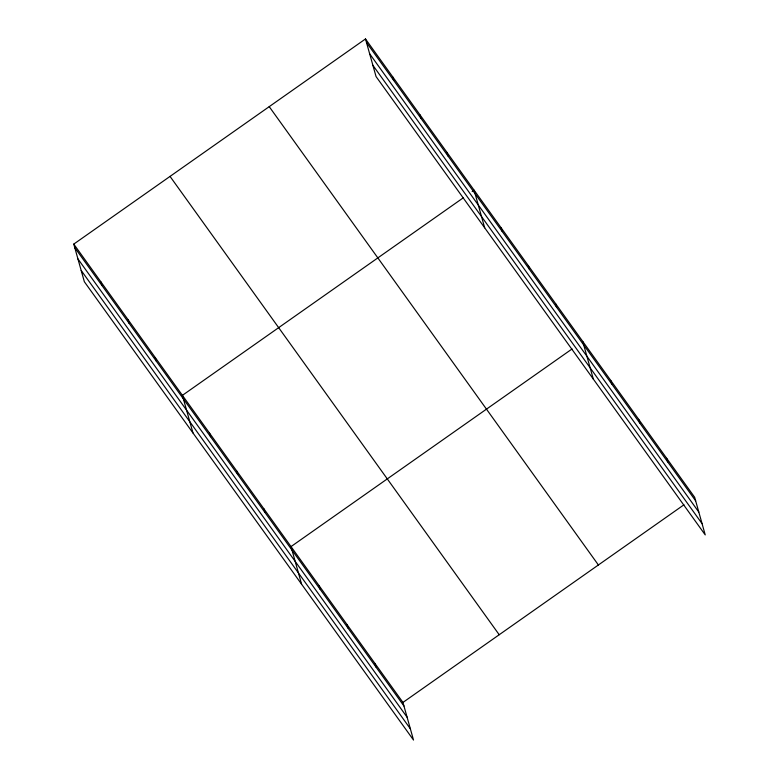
<?xml version="1.0" encoding="UTF-8"?>
<svg xmlns="http://www.w3.org/2000/svg" width="779" height="779" viewBox="0 0 779 779"><rect width="100%" height="100%" fill="white"/><g stroke="black" fill="none" stroke-linecap="round" stroke-linejoin="round"><path stroke-width="1.17" d="M73.771 244.1L402.947 702.434L413.513 740.05L84.346 281.725L73.771 244.1L365.487 38.95L694.654 497.275L705.229 534.9L376.053 76.566L365.487 38.95M463.417 197.72L182.403 395.352L192.978 432.968M472.162 191.566L474.109 190.203L484.684 227.819M572.039 348.973L291.025 546.595L301.6 584.221M402.947 702.434L683.952 504.802M366.481 42.504L695.657 500.839M369.645 53.751L698.812 512.076M372.898 65.329L702.064 523.654M269.222 106.655L598.389 564.979M170.036 176.405L499.203 634.729M74.774 247.664L403.941 705.988M77.929 258.901L407.105 717.225M81.191 270.479L410.358 728.813M666.668 458.325L667.671 461.879M638.692 419.365L639.695 422.919M610.717 380.405L611.71 383.959M582.731 341.445L593.306 379.071M555.583 303.635L556.576 307.189M528.425 265.824L529.418 269.378M501.267 228.013L502.27 231.567M446.951 152.382L447.954 155.946M419.793 114.571L420.796 118.135M392.635 76.761L393.638 80.325M374.962 663.474L375.965 667.028M346.986 624.515L347.989 628.069M319.001 585.555L320.003 589.119M263.867 508.784L264.87 512.348M236.709 470.974L237.712 474.528M209.551 433.163L210.554 436.717M155.245 357.542L156.248 361.096M128.087 319.721L129.09 323.285M100.929 281.91L101.932 285.474"/></g></svg>
